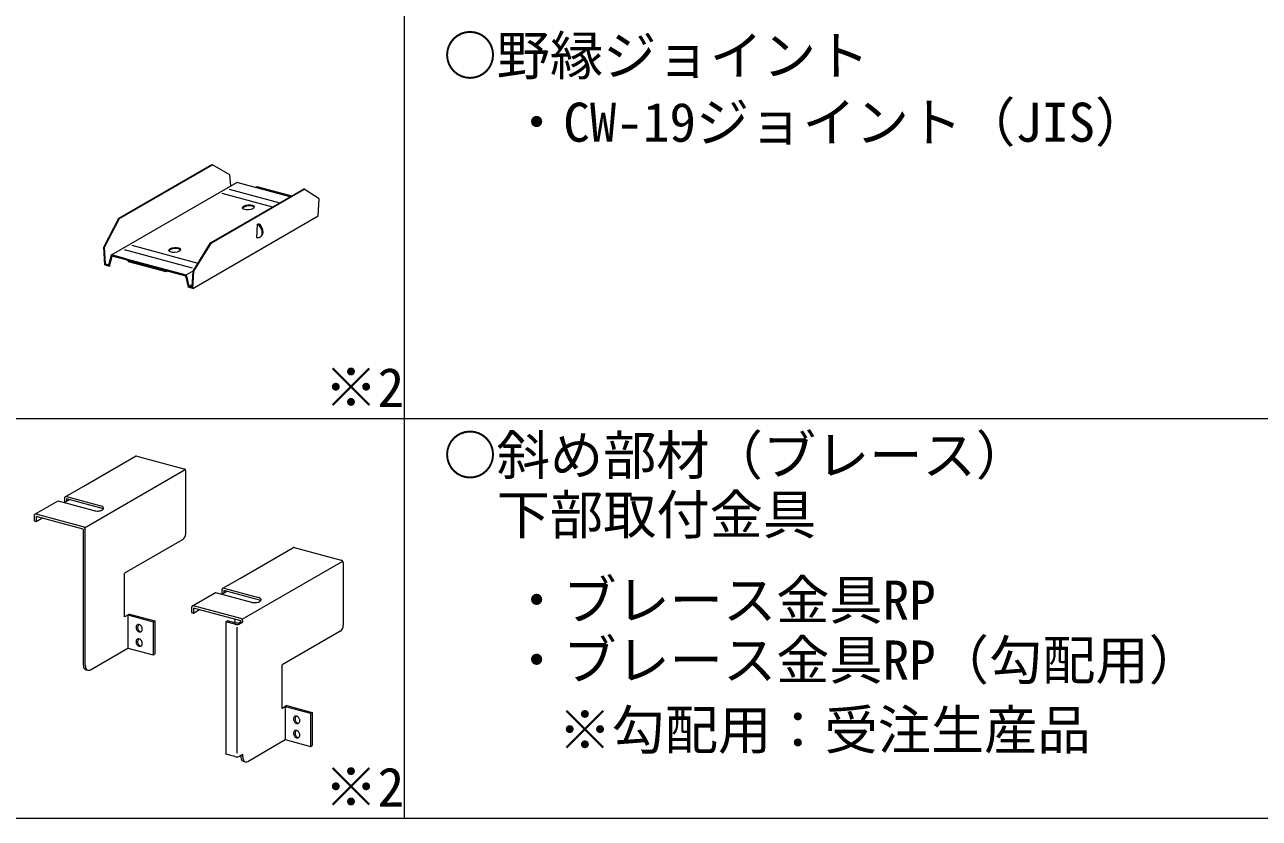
# Model space of a CAD drawing. Units: millimetres on the paper, enlarged 40 times, with parts at other scales. Extents: x -7800 to 7800, y -5578 to 5491.
# Drawn here: x -3829 to -1973, y 3100 to 4292 of the extents above; entities that cross this region are included whole.
import ezdxf
from ezdxf.enums import TextEntityAlignment as Align

# ---------------------------------------------------------------- set-up
doc = ezdxf.new("R2010")
doc.units = ezdxf.units.MM
doc.header["$LTSCALE"] = 40
doc.layers.add('1-6_文字', color=7, linetype='Continuous')
for name, color, linetype, lineweight in [('1-7_金具', 7, 'Continuous', 18), ('F-2_太線１', 3, 'Continuous', 18), ('F-4_細線', 4, 'Continuous', 9)]:
    doc.layers.add(name, color=color, linetype=linetype, lineweight=lineweight)
doc.styles.add('ＭＳ ゴシック', font='')
doc.styles.get('ＭＳ ゴシック').set_extended_font_data('MS Gothic')

msp = doc.modelspace()

# ---------------------------------------------------------------- linework, layer by layer
at = {"layer": '1-7_金具'}
for p, q in [((-3687.12, 4001.28), (-3547.45, 4081.92)), ((-3547.45, 4081.92), (-3546.21, 4081.59)), ((-3685.88, 4000.95), (-3546.21, 4081.59)), ((-3520, 4066.38), (-3546.21, 4081.59)), ((-3518.96, 4049.63), (-3520, 4066.38)), ((-3698.14, 3946.18), (-3509.69, 4054.98)), ((-3549.26, 3964.34), (-3409.59, 4044.98)), ((-3548.02, 3964.01), (-3408.35, 4044.65)), ((-3429.49, 4033.49), (-3509.69, 4054.98)), ((-3481.87, 4047.52), (-3479.65, 4048.8)), ((-3479.65, 4048.8), (-3427.28, 4034.77)), ((-3408.35, 4044.65), (-3409.59, 4044.98)), ((-3385.78, 4030.42), (-3408.35, 4044.65)), ((-3387.44, 4004.62), (-3385.78, 4030.42)), ((-3709.69, 3957.91), (-3687.12, 4001.28)), ((-3708.45, 3957.58), (-3685.88, 4000.95)), ((-3687.12, 4001.28), (-3685.88, 4000.95)), ((-3575.89, 3895.82), (-3387.44, 4004.62)), ((-3479.01, 3991.56), (-3480.24, 3972.4)), ((-3479.01, 3991.56), (-3477.9, 3992.2)), ((-3474.94, 3972.8), (-3473.83, 3973.44)), ((-3709.69, 3957.91), (-3708.45, 3957.58)), ((-3708.03, 3931.23), (-3709.69, 3957.91)), ((-3706.89, 3932.53), (-3708.45, 3957.58)), ((-3575.47, 3921.95), (-3549.26, 3964.34)), ((-3574.23, 3921.62), (-3548.02, 3964.01)), ((-3548.02, 3964.01), (-3549.26, 3964.34)), ((-3702.31, 3931.3), (-3698.14, 3946.18)), ((-3676.04, 3940.26), (-3698.14, 3946.18)), ((-3676.04, 3938.66), (-3696.9, 3944.25)), ((-3676.04, 3940.26), (-3585.78, 3916.07)), ((-3676.04, 3938.66), (-3587.02, 3914.8)), ((-3672.54, 3937.44), (-3670.32, 3938.72)), ((-3672.54, 3937.44), (-3615.82, 3922.25)), ((-3672.54, 3935.84), (-3672.54, 3937.44)), ((-3615.82, 3920.65), (-3672.54, 3935.84)), ((-3706.89, 3932.53), (-3702.31, 3931.3)), ((-3615.82, 3922.25), (-3613.6, 3923.53)), ((-3615.82, 3922.25), (-3615.82, 3920.65)), ((-3613.6, 3921.93), (-3615.82, 3920.65)), ((-3613.6, 3923.53), (-3613.6, 3921.93)), ((-3587.02, 3914.8), (-3582.84, 3897.69)), ((-3585.78, 3916.07), (-3575.39, 3922.07)), ((-3585.78, 3916.07), (-3581.61, 3898.96)), ((-3577.02, 3897.73), (-3575.47, 3921.95)), ((-3575.89, 3895.82), (-3582.84, 3897.69)), ((-3581.61, 3898.96), (-3576.77, 3901.75)), ((-3577.02, 3897.73), (-3581.61, 3898.96)), ((-3769.11, 3574.14), (-3761.44, 3578.57)), ((-3532.5, 3436.66), (-3524.83, 3441.09)), ((-3511.99, 3393.78), (-3511.99, 3399.06)), ((-3511.99, 3391.49), (-3511.99, 3391.5))]:
    msp.add_line(p, q, dxfattribs=at)
at = {"layer": '1-7_金具', "color": 4, "lineweight": 9}
for p, q in [((-3521.39, 4045), (-3445.01, 4024.53)), ((-3532.48, 4038.6), (-3456.1, 4018.13)), ((-3678.8, 3954.12), (-3576.63, 3926.74)), ((-3667.71, 3960.52), (-3568.12, 3933.83))]:
    msp.add_line(p, q, dxfattribs=at)
at = {"layer": '1-7_金具', "color": 3}
for p, q in [((-3740.85, 3598.35), (-3661.93, 3643.92)), ((-3660.14, 3644.11), (-3589.28, 3625.13)), ((-3738.44, 3536.45), (-3587.28, 3623.72)), ((-3586.25, 3527.55), (-3586.25, 3620.82)), ((-3767.45, 3583), (-3740.85, 3598.35)), ((-3765.66, 3583.19), (-3713.98, 3569.35)), ((-3813.1, 3556.64), (-3778.45, 3576.65)), ((-3778.45, 3576.65), (-3724.51, 3562.19)), ((-3768.69, 3580.52), (-3768.69, 3574.39)), ((-3710.17, 3564.83), (-3765.66, 3579.7)), ((-3765.66, 3579.7), (-3765.66, 3576.14)), ((-3724.51, 3562.21), (-3723.03, 3561.86)), ((-3714.99, 3562.04), (-3713.6, 3562.44)), ((-3713.03, 3569.01), (-3713.98, 3569.35)), ((-3713.6, 3562.44), (-3712.38, 3562.95)), ((-3711.9, 3568.46), (-3713.03, 3569.01)), ((-3712.38, 3562.95), (-3711.37, 3563.55)), ((-3711, 3567.83), (-3711.9, 3568.46)), ((-3711.37, 3563.55), (-3710.61, 3564.21)), ((-3710.36, 3567.14), (-3711, 3567.83)), ((-3710.61, 3564.21), (-3710.12, 3564.92)), ((-3709.99, 3566.41), (-3710.36, 3567.14)), ((-3710.12, 3564.92), (-3709.91, 3565.66)), ((-3709.91, 3565.66), (-3709.99, 3566.41)), ((-3740.44, 3537.86), (-3811.3, 3556.84)), ((-3811.3, 3553.35), (-3811.3, 3545.93)), ((-3740.44, 3534.36), (-3811.3, 3553.35)), ((-3723.03, 3561.86), (-3721.45, 3561.64)), ((-3721.45, 3561.64), (-3719.8, 3561.55)), ((-3719.8, 3561.55), (-3718.14, 3561.58)), ((-3718.14, 3561.58), (-3716.52, 3561.75)), ((-3716.52, 3561.75), (-3714.99, 3562.04)), ((-3740.44, 3534.36), (-3740.44, 3330.58)), ((-3737.92, 3535.63), (-3738.25, 3536.19)), ((-3737.67, 3535.03), (-3737.92, 3535.63)), ((-3737.5, 3534.41), (-3737.67, 3535.03)), ((-3737.5, 3534.41), (-3737.41, 3533.73)), ((-3737.41, 3329.77), (-3737.41, 3533.73)), ((-3592.31, 3517.82), (-3678.28, 3468.19)), ((-3591.25, 3518.43), (-3592.31, 3517.82)), ((-3423.53, 3506.63), (-3352.68, 3487.64)), ((-3504.25, 3460.87), (-3425.33, 3506.43)), ((-3501.83, 3398.96), (-3350.67, 3486.24)), ((-3349.64, 3390.07), (-3349.64, 3483.34)), ((-3678.28, 3402.73), (-3678.28, 3468.19)), ((-3530.85, 3445.51), (-3504.25, 3460.87)), ((-3576.49, 3419.16), (-3541.84, 3439.16)), ((-3541.84, 3439.16), (-3487.91, 3424.71)), ((-3532.08, 3443.03), (-3532.08, 3436.9)), ((-3529.05, 3445.71), (-3477.37, 3431.86)), ((-3473.56, 3427.35), (-3529.05, 3442.22)), ((-3529.05, 3442.22), (-3529.05, 3438.66)), ((-3503.84, 3400.37), (-3574.69, 3419.36)), ((-3574.69, 3415.87), (-3574.69, 3408.45)), ((-3503.84, 3396.88), (-3574.69, 3415.87)), ((-3487.9, 3424.72), (-3486.43, 3424.38)), ((-3486.43, 3424.38), (-3484.84, 3424.16)), ((-3484.84, 3424.16), (-3483.19, 3424.06)), ((-3483.19, 3424.06), (-3481.54, 3424.1)), ((-3481.54, 3424.1), (-3479.92, 3424.27)), ((-3479.92, 3424.27), (-3478.39, 3424.55)), ((-3478.39, 3424.55), (-3476.99, 3424.96)), ((-3476.42, 3431.52), (-3477.37, 3431.86)), ((-3476.99, 3424.96), (-3475.77, 3425.47)), ((-3475.29, 3430.97), (-3476.42, 3431.52)), ((-3475.77, 3425.47), (-3474.77, 3426.06)), ((-3474.4, 3430.34), (-3475.29, 3430.97)), ((-3474.77, 3426.06), (-3474.01, 3426.73)), ((-3473.75, 3429.66), (-3474.4, 3430.34)), ((-3474.01, 3426.73), (-3473.51, 3427.44)), ((-3473.39, 3428.93), (-3473.75, 3429.66)), ((-3473.51, 3427.44), (-3473.31, 3428.18)), ((-3473.31, 3428.18), (-3473.39, 3428.93)), ((-3671.05, 3406.9), (-3678.28, 3402.73)), ((-3673.47, 3405.51), (-3635.53, 3395.34)), ((-3673.47, 3405.51), (-3673.47, 3355.78)), ((-3671.05, 3406.9), (-3633.12, 3396.74)), ((-3635.53, 3395.34), (-3633.12, 3396.74)), ((-3635.53, 3395.34), (-3635.53, 3345.61)), ((-3633.12, 3396.74), (-3633.12, 3347.01)), ((-3526.27, 3395.31), (-3523.58, 3396.87)), ((-3512.48, 3393.89), (-3523.58, 3396.87)), ((-3506.95, 3393.92), (-3503.84, 3395.72)), ((-3503.84, 3396.88), (-3503.84, 3395.72)), ((-3501, 3397.36), (-3500.93, 3397.4)), ((-3509.1, 3198.07), (-3509.1, 3387.33)), ((-3506.95, 3391.65), (-3500.93, 3395.13)), ((-3355.7, 3380.34), (-3441.67, 3330.7)), ((-3354.64, 3380.95), (-3355.7, 3380.34)), ((-3729.85, 3323.22), (-3673.47, 3355.78)), ((-3673.47, 3355.78), (-3635.53, 3345.61)), ((-3635.53, 3345.61), (-3633.12, 3347.01)), ((-3736.71, 3323.33), (-3733.67, 3322.51)), ((-3441.67, 3265.25), (-3441.67, 3330.7)), ((-3434.44, 3269.42), (-3441.67, 3265.25)), ((-3436.86, 3268.02), (-3398.93, 3257.86)), ((-3436.86, 3268.02), (-3436.86, 3218.29)), ((-3434.44, 3269.42), (-3396.51, 3259.25)), ((-3398.93, 3257.86), (-3396.51, 3259.25)), ((-3398.93, 3257.86), (-3398.93, 3208.13)), ((-3396.51, 3259.25), (-3396.51, 3209.53)), ((-3493.25, 3185.74), (-3436.86, 3218.29)), ((-3436.86, 3218.29), (-3398.93, 3208.13)), ((-3512.48, 3192.98), (-3526.27, 3196.67)), ((-3506.95, 3193.01), (-3500.8, 3196.56)), ((-3503.84, 3194.8), (-3503.84, 3193.1)), ((-3500.8, 3192.29), (-3500.8, 3196.56)), ((-3398.93, 3208.13), (-3396.51, 3209.53)), ((-3500.1, 3185.84), (-3497.07, 3185.03))]:
    msp.add_line(p, q, dxfattribs=at)
at = {"layer": '1-7_金具'}
for points in [[(-3708.03, 3931.23), (-3701.07, 3929.37), (-3696.9, 3944.25)], [(-3575.89, 3895.82), (-3574.23, 3921.62), (-3575.47, 3921.95)], [(-3656.3, 3391.03), (-3656.99, 3390.7), (-3657.59, 3390.21), (-3658.09, 3389.58), (-3658.46, 3388.83), (-3658.7, 3387.99), (-3658.8, 3387.07), (-3658.76, 3386.11), (-3658.57, 3385.13), (-3658.24, 3384.17), (-3657.79, 3383.25), (-3657.22, 3382.41), (-3656.56, 3381.66), (-3655.83, 3381.03), (-3655.03, 3380.54), (-3654.22, 3380.21)], [(-3656.3, 3369.47), (-3656.99, 3369.14), (-3657.59, 3368.65), (-3658.09, 3368.02), (-3658.46, 3367.27), (-3658.7, 3366.43), (-3658.8, 3365.51), (-3658.76, 3364.55), (-3658.57, 3363.57), (-3658.24, 3362.61), (-3657.79, 3361.69), (-3657.22, 3360.85), (-3656.56, 3360.1), (-3655.83, 3359.47), (-3655.03, 3358.99), (-3654.22, 3358.65)], [(-3419.69, 3253.55), (-3420.39, 3253.21), (-3420.99, 3252.72), (-3421.48, 3252.1), (-3421.86, 3251.35), (-3422.1, 3250.5), (-3422.19, 3249.58), (-3422.15, 3248.62), (-3421.96, 3247.65), (-3421.64, 3246.68), (-3421.18, 3245.77), (-3420.62, 3244.92), (-3419.96, 3244.18), (-3419.22, 3243.55), (-3418.43, 3243.06), (-3417.62, 3242.73)], [(-3419.69, 3231.99), (-3420.39, 3231.65), (-3420.99, 3231.16), (-3421.48, 3230.54), (-3421.86, 3229.79), (-3422.1, 3228.94), (-3422.19, 3228.02), (-3422.15, 3227.06), (-3421.96, 3226.09), (-3421.64, 3225.13), (-3421.18, 3224.21), (-3420.62, 3223.36), (-3419.96, 3222.62), (-3419.22, 3221.99), (-3418.43, 3221.5), (-3417.62, 3221.17)]]:
    msp.add_lwpolyline(points, dxfattribs=at)
at = {"layer": '1-7_金具', "color": 3}
for points in [[(-3660.14, 3644.11), (-3660.66, 3644.2), (-3661.18, 3644.18), (-3661.65, 3644.05), (-3661.93, 3643.92)], [(-3586.25, 3620.82), (-3586.3, 3621.44), (-3586.43, 3622.07), (-3586.66, 3622.68), (-3586.96, 3623.26), (-3587.33, 3623.79), (-3587.77, 3624.25), (-3588.25, 3624.64), (-3588.76, 3624.93), (-3589.28, 3625.13)], [(-3765.66, 3583.19), (-3766.18, 3583.28), (-3766.69, 3583.26), (-3767.17, 3583.13), (-3767.61, 3582.9), (-3767.98, 3582.57), (-3768.28, 3582.15), (-3768.51, 3581.66), (-3768.64, 3581.11), (-3768.69, 3580.52)], [(-3811.3, 3556.84), (-3811.83, 3556.93), (-3812.34, 3556.91), (-3812.82, 3556.78), (-3813.25, 3556.55), (-3813.62, 3556.22), (-3813.93, 3555.8), (-3814.15, 3555.31), (-3814.29, 3554.76), (-3814.33, 3554.16)], [(-3814.33, 3554.16), (-3814.33, 3546.74), (-3811.3, 3545.93), (-3802.52, 3551)], [(-3738.25, 3536.19), (-3738.65, 3536.7), (-3739.1, 3537.14), (-3739.6, 3537.49), (-3740.12, 3537.75), (-3740.45, 3537.86)], [(-3423.53, 3506.63), (-3424.06, 3506.72), (-3424.57, 3506.7), (-3425.05, 3506.57), (-3425.33, 3506.43)], [(-3349.64, 3483.34), (-3349.69, 3483.96), (-3349.83, 3484.58), (-3350.05, 3485.19), (-3350.35, 3485.77), (-3350.73, 3486.31), (-3351.16, 3486.77), (-3351.64, 3487.16), (-3352.15, 3487.45), (-3352.68, 3487.64)], [(-3529.05, 3445.71), (-3529.58, 3445.8), (-3530.09, 3445.78), (-3530.57, 3445.65), (-3531, 3445.41), (-3531.37, 3445.08), (-3531.68, 3444.67), (-3531.9, 3444.18), (-3532.04, 3443.63), (-3532.08, 3443.03)], [(-3574.69, 3419.36), (-3575.22, 3419.45), (-3575.73, 3419.42), (-3576.21, 3419.3), (-3576.64, 3419.06), (-3577.02, 3418.73), (-3577.32, 3418.32), (-3577.54, 3417.82), (-3577.68, 3417.27), (-3577.73, 3416.68)], [(-3577.73, 3416.68), (-3577.73, 3409.26), (-3574.69, 3408.45), (-3565.92, 3413.51)], [(-3512.48, 3391.62), (-3526.27, 3395.31), (-3526.27, 3196.67)], [(-3500.93, 3395.13), (-3500.82, 3395.69), (-3500.81, 3396.3), (-3500.89, 3396.92), (-3501.06, 3397.54), (-3501.32, 3398.15), (-3501.65, 3398.71), (-3502.05, 3399.22), (-3502.5, 3399.65), (-3502.99, 3400.01), (-3503.51, 3400.26), (-3503.84, 3400.37)], [(-3740.44, 3330.58), (-3740.33, 3328.75), (-3739.99, 3327.11), (-3739.43, 3325.71), (-3738.68, 3324.59), (-3737.75, 3323.78), (-3736.71, 3323.33)], [(-3737.41, 3329.77), (-3737.29, 3327.94), (-3736.95, 3326.3), (-3736.4, 3324.9), (-3735.64, 3323.78), (-3734.71, 3322.97), (-3733.63, 3322.5), (-3732.44, 3322.39), (-3731.16, 3322.63), (-3729.85, 3323.22)], [(-3503.84, 3193.1), (-3503.72, 3191.27), (-3503.38, 3189.63), (-3502.83, 3188.23), (-3502.07, 3187.11), (-3501.14, 3186.3), (-3500.1, 3185.84)], [(-3500.8, 3192.29), (-3500.69, 3190.46), (-3500.35, 3188.82), (-3499.79, 3187.42), (-3499.04, 3186.29), (-3498.1, 3185.49), (-3497.03, 3185.02), (-3495.83, 3184.91), (-3494.56, 3185.15), (-3493.25, 3185.74)]]:
    msp.add_lwpolyline(points, dxfattribs=at)
at = {"layer": '1-7_金具'}
for points in [[(-3659.81, 3390.38), (-3660.34, 3389.79), (-3660.76, 3389.08), (-3661.04, 3388.26), (-3661.18, 3387.36), (-3661.18, 3386.41), (-3661.04, 3385.44), (-3660.76, 3384.47), (-3660.34, 3383.53), (-3659.81, 3382.66), (-3659.18, 3381.88), (-3658.46, 3381.22), (-3657.69, 3380.68), (-3656.87, 3380.3), (-3656.05, 3380.08), (-3655.23, 3380.03), (-3654.46, 3380.14), (-3653.74, 3380.43), (-3653.11, 3380.87), (-3652.58, 3381.45), (-3652.16, 3382.17), (-3651.88, 3382.98), (-3651.74, 3383.88), (-3651.74, 3384.83), (-3651.88, 3385.81), (-3652.16, 3386.78), (-3652.58, 3387.71), (-3653.11, 3388.58), (-3653.74, 3389.36), (-3654.46, 3390.03), (-3655.23, 3390.56), (-3656.05, 3390.95), (-3656.87, 3391.17), (-3657.69, 3391.22), (-3658.46, 3391.1), (-3659.18, 3390.82)], [(-3659.81, 3368.82), (-3660.34, 3368.23), (-3660.76, 3367.52), (-3661.04, 3366.7), (-3661.18, 3365.8), (-3661.18, 3364.85), (-3661.04, 3363.88), (-3660.76, 3362.91), (-3660.34, 3361.98), (-3659.81, 3361.1), (-3659.18, 3360.32), (-3658.46, 3359.66), (-3657.69, 3359.12), (-3656.87, 3358.74), (-3656.05, 3358.52), (-3655.23, 3358.47), (-3654.46, 3358.58), (-3653.74, 3358.87), (-3653.11, 3359.31), (-3652.58, 3359.89), (-3652.16, 3360.61), (-3651.88, 3361.42), (-3651.74, 3362.32), (-3651.74, 3363.27), (-3651.88, 3364.25), (-3652.16, 3365.22), (-3652.58, 3366.15), (-3653.11, 3367.02), (-3653.74, 3367.8), (-3654.46, 3368.47), (-3655.23, 3369), (-3656.05, 3369.39), (-3656.87, 3369.61), (-3657.69, 3369.66), (-3658.46, 3369.54), (-3659.18, 3369.26)], [(-3423.21, 3252.89), (-3423.74, 3252.31), (-3424.15, 3251.6), (-3424.43, 3250.78), (-3424.58, 3249.88), (-3424.58, 3248.93), (-3424.43, 3247.95), (-3424.15, 3246.99), (-3423.74, 3246.05), (-3423.21, 3245.18), (-3422.57, 3244.4), (-3421.86, 3243.73), (-3421.08, 3243.2), (-3420.27, 3242.82), (-3419.44, 3242.59), (-3418.63, 3242.54), (-3417.85, 3242.66), (-3417.13, 3242.94), (-3416.5, 3243.38), (-3415.97, 3243.97), (-3415.56, 3244.68), (-3415.27, 3245.5), (-3415.13, 3246.4), (-3415.13, 3247.35), (-3415.27, 3248.32), (-3415.56, 3249.29), (-3415.97, 3250.23), (-3416.5, 3251.1), (-3417.13, 3251.88), (-3417.85, 3252.55), (-3418.63, 3253.08), (-3419.44, 3253.46), (-3420.27, 3253.68), (-3421.08, 3253.74), (-3421.86, 3253.62), (-3422.57, 3253.34)], [(-3423.21, 3231.33), (-3423.74, 3230.75), (-3424.15, 3230.04), (-3424.43, 3229.22), (-3424.58, 3228.32), (-3424.58, 3227.37), (-3424.43, 3226.39), (-3424.15, 3225.43), (-3423.74, 3224.49), (-3423.21, 3223.62), (-3422.57, 3222.84), (-3421.86, 3222.17), (-3421.08, 3221.64), (-3420.27, 3221.26), (-3419.44, 3221.03), (-3418.63, 3220.98), (-3417.85, 3221.1), (-3417.13, 3221.38), (-3416.5, 3221.82), (-3415.97, 3222.41), (-3415.56, 3223.12), (-3415.27, 3223.94), (-3415.13, 3224.84), (-3415.13, 3225.79), (-3415.27, 3226.76), (-3415.56, 3227.73), (-3415.97, 3228.67), (-3416.5, 3229.54), (-3417.13, 3230.32), (-3417.85, 3230.99), (-3418.63, 3231.52), (-3419.44, 3231.9), (-3420.27, 3232.12), (-3421.08, 3232.18), (-3421.86, 3232.06), (-3422.57, 3231.78)]]:
    msp.add_lwpolyline(points, close=True, dxfattribs=at)
at = {"layer": '1-7_金具', "color": 3}
for centre, start, end in [((-3597.23, 3527.55), 303.26167, 0), ((-3509.78, 3404.46), 255.6376, 285), ((-3509.78, 3402.18), 255.6376, 285), ((-3360.62, 3390.07), 303.26167, 0), ((-3509.78, 3203.54), 255.6376, 285)]:
    msp.add_arc(centre, 10.91, start, end, dxfattribs=at)
at = {"layer": '1-7_金具'}
for centre in [(-3492.31, 4017.53), (-3603.16, 3953.53)]:
    msp.add_ellipse(centre, major_axis=(8.89, 0.65), ratio=0.410193, dxfattribs=at)
for centre, major_axis, ratio, start_param, end_param in [((-3492.31, 4015.93), (8.89, 0.65), 0.410193, 0.1903186, 2.8916718), ((-3479.62, 3981.98), (-4.05, 9.49), 0.751651, 2.5498158, 5.6914085), ((-3478.52, 3982.62), (-4.05, 9.49), 0.751651, 3.2319571, 5.6914085), ((-3603.16, 3951.93), (8.89, 0.65), 0.410193, 0.1903186, 2.8916718)]:
    msp.add_ellipse(centre, major_axis=major_axis, ratio=ratio, start_param=start_param, end_param=end_param, dxfattribs=at)
at = {"layer": '1-7_金具', "color": 4, "lineweight": 9}
msp.add_ellipse((-3479.62, 3981.98), major_axis=(-4.23, -10.09), ratio=0.512606, start_param=2.4820828, end_param=3.5348932, dxfattribs=at)
at = {"layer": 'F-2_太線１'}
for p, q in [((-7638.18, 3700.25), (-78.18, 3700.25)), ((-7638.18, 3100.25), (-78.18, 3100.25))]:
    msp.add_line(p, q, dxfattribs=at)
at = {"layer": 'F-4_細線'}
msp.add_line((-3258.18, 4900.25), (-3258.18, 3100.25), dxfattribs=at)

# ---------------------------------------------------------------- texts
at = {"layer": '1-6_文字', "style": 'ＭＳ ゴシック'}
for s, p in [('○野縁ジョイント', (-3199.22, 4198.41)), ('※2', (-3378.18, 3700.25)), ('○斜め部材（ブレース）', (-3199.22, 3598.41)), ('\u3000下部取付金具', (-3199.22, 3509.17)), ('※2', (-3378.18, 3100.25))]:
    msp.add_text(s, height=58.65, dxfattribs=at).set_placement(p, align=Align.BOTTOM_LEFT)
at = {"layer": '1-6_文字', "color": 4, "style": 'ＭＳ ゴシック'}
for s, p in [('・CW-19ジョイント（JIS）', (-3099.22, 4098.41)), ('・ブレース金具RP', (-3099.22, 3380.96)), ('・ブレース金具RP（勾配用）', (-3099.22, 3290.96)), ('※勾配用：受注生産品', (-3026.68, 3186.13))]:
    msp.add_text(s, height=58.65, dxfattribs=at).set_placement(p, align=Align.BOTTOM_LEFT)

doc.saveas('drawing.dxf')
